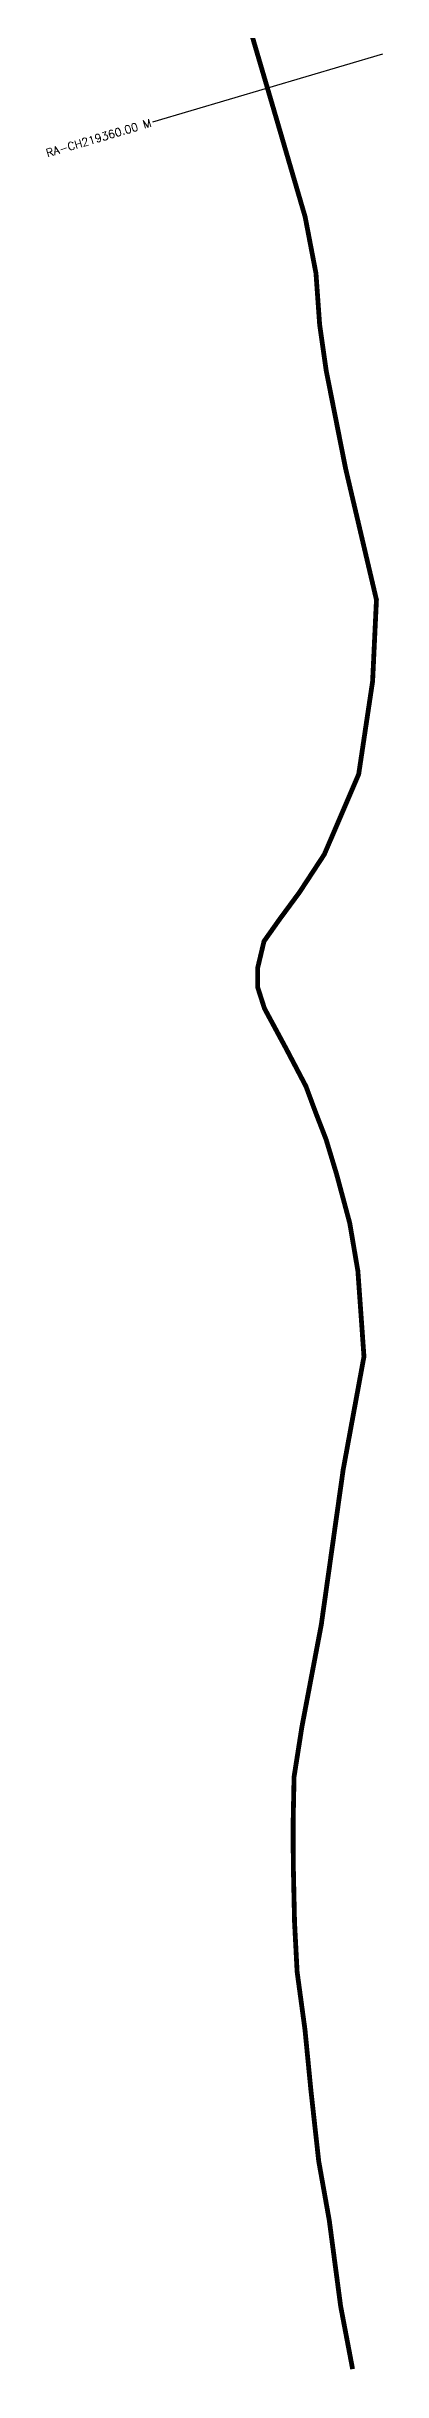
# Model space of a CAD drawing. Header units: metres. Extents: x 274205 to 276641, y 2064476 to 2067504.
# Drawn here: x 274484 to 274694, y 2064476 to 2065929 of the extents above; entities that cross this region are included whole.
import ezdxf
from ezdxf.enums import TextEntityAlignment as Align

# ---------------------------------------------------------------- set-up
doc = ezdxf.new("R2010")
doc.units = ezdxf.units.M
doc.header["$MEASUREMENT"] = 0
for name, color, linetype in [('CS', 134, 'Continuous'), ('CSMark', 6, 'Continuous'), ('NATURALLY PROTECTED', 3, 'Continuous')]:
    doc.layers.add(name, color=color, linetype=linetype)
doc.styles.get("Standard").update_dxf_attribs({"font": 'simplex.shx'})

msp = doc.modelspace()

# ---------------------------------------------------------------- linework, layer by layer
at = {"layer": 'CS'}
msp.add_line((274694.4, 2065923.9), (274550.5, 2065881.5), dxfattribs=at)
at = {"layer": 'NATURALLY PROTECTED', "const_width": 3, "flags": 128}
msp.add_lwpolyline([(274607, 2065955.2), (274624.1, 2065897.1), (274646, 2065822.3), (274652.8, 2065786.9), (274655.1, 2065754.7), (274659.2, 2065726.1), (274671.3, 2065665), (274690.6, 2065582.9), (274688.2, 2065532), (274679.5, 2065473.9), (274658, 2065423.8), (274642.4, 2065400), (274630, 2065383.2), (274620.3, 2065369.5), (274616.3, 2065352.7), (274616.3, 2065340.9), (274620.6, 2065327.5), (274626.5, 2065316.6), (274634.1, 2065302.5), (274646.5, 2065278.9), (274652.7, 2065262.2), (274659.1, 2065245.7), (274665.7, 2065223.9), (274673.9, 2065193.4), (274679, 2065163.4), (274682.8, 2065110), (274669.8, 2065039.3), (274656.1, 2064942.3), (274644, 2064878.6), (274639.1, 2064847.4), (274638.5, 2064818.3), (274638.6, 2064792.8), (274639.4, 2064756.4), (274641, 2064725.5), (274645.9, 2064689.5), (274649.6, 2064651.7), (274654.5, 2064607.2), (274661.1, 2064570.2), (274668.2, 2064516.6), (274675.7, 2064477.2)], dxfattribs=at)

# ---------------------------------------------------------------- texts
at = {"layer": 'CSMark'}
msp.add_text('RA-CH219360.00 M', height=5, rotation=16.4222, dxfattribs=at).set_placement((274549.6, 2065881.2), align=Align.MIDDLE_RIGHT)

doc.saveas('drawing.dxf')
